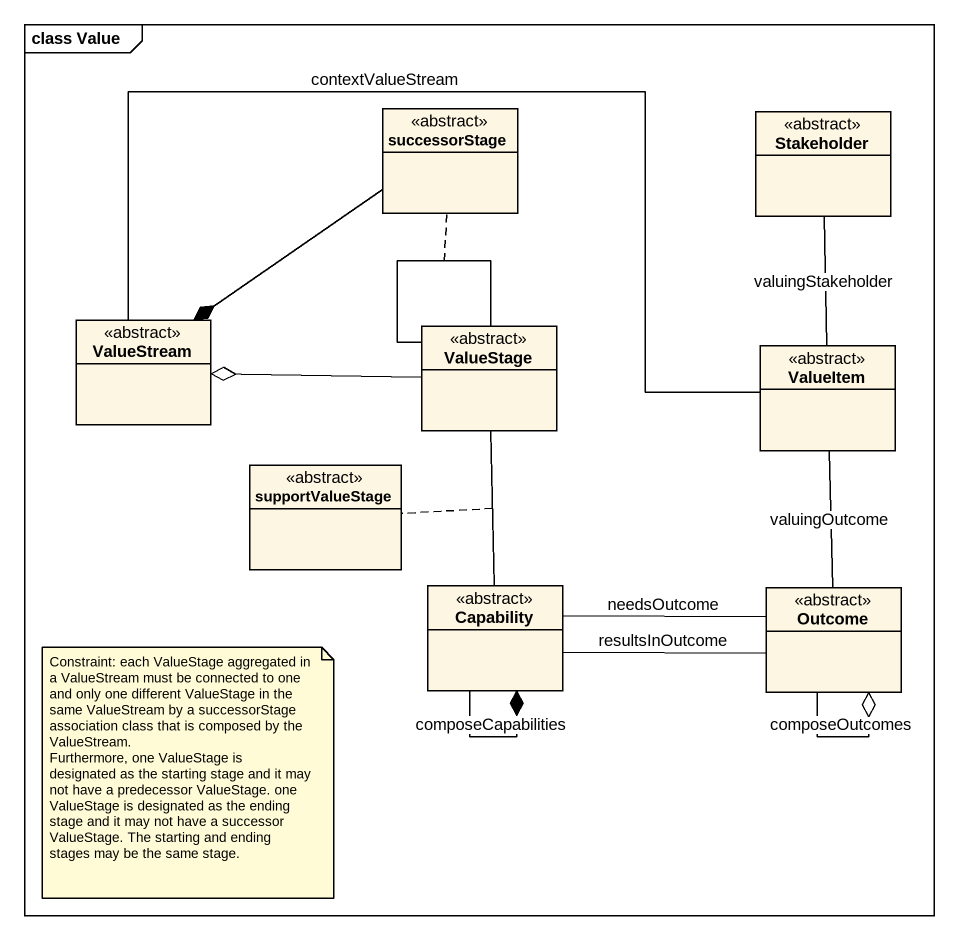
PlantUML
@startuml
mainframe class Value
hide circle
hide empty members
class successorStage <<abstract>>
class Stakeholder <<abstract>>
class ValueStream <<abstract>>
class ValueStage <<abstract>>
class ValueItem <<abstract>>
class supportValueStage <<abstract>>
class Capability <<abstract>>
class Outcome <<abstract>>
successorStage --* ValueStream
ValueStage -left-o ValueStream
ValueStage -- ValueStage
(ValueStage, ValueStage) .. successorStage
ValueItem -up- Stakeholder : valuingStakeholder
ValueItem -left- ValueStream : contextValueStream
ValueItem -- Outcome : valuingOutcome
Capability -up- ValueStage
(Capability, ValueStage) .. supportValueStage
Capability --* Capability : composeCapabilities
Capability -right- Outcome : resultsInOutcome
Capability -right- Outcome : needsOutcome
Outcome --o Outcome : composeOutcomes
note as N1
  Constraint: each ValueStage aggregated in a ValueStream must be connected to one and only one different ValueStage in the same ValueStream by a successorStage association class that is composed by the ValueStream.
  Furthermore, one ValueStage is designated as the starting stage and it may not have a predecessor ValueStage. one ValueStage is designated as the ending stage and it may not have a successor ValueStage. The starting and ending stages may be the same stage.
end note
@enduml
